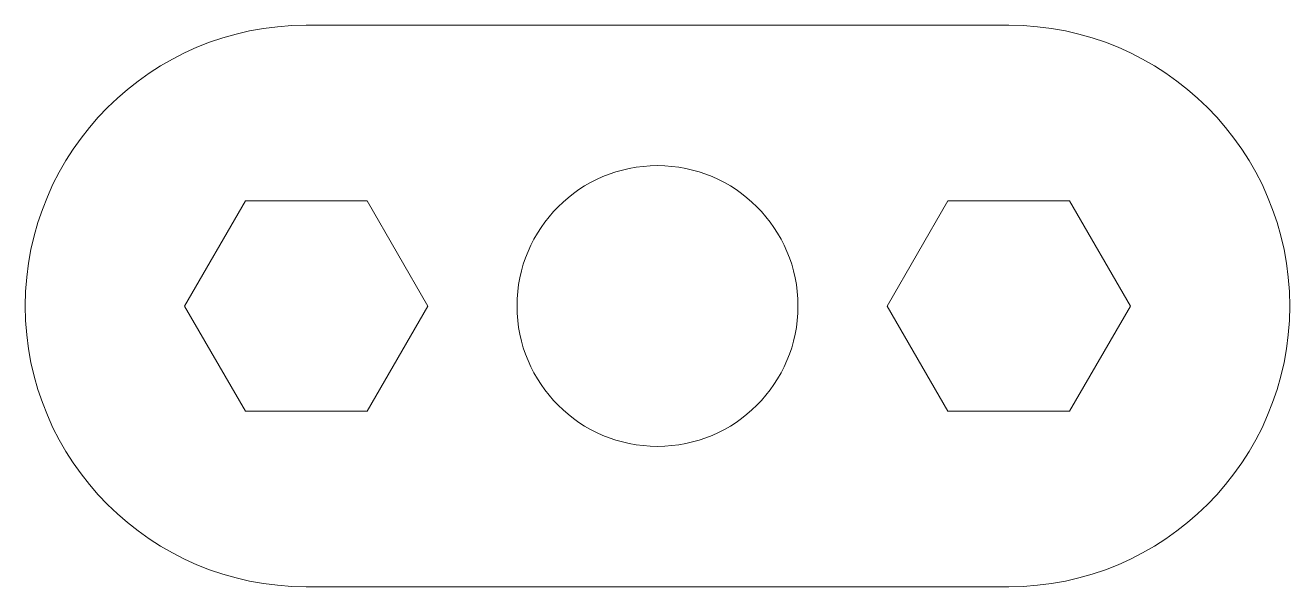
# Model space of a CAD drawing. Extents: x -18 to 18, y -8 to 8.
import ezdxf

# ---------------------------------------------------------------- set-up
doc = ezdxf.new("R2010")
doc.units = 0
doc.layers.get('0').update_dxf_attribs({"linetype": 'CONTINUOUS', "lineweight": 5, "true_color": 0xffffff})

# ---------------------------------------------------------------- blocks, each defined once
blk = doc.blocks.new('PAD014')
at = {"color": 0}
for p, q in [((-10, 8), (10, 8)), ((-11.732, 3), (-13.464, 0)), ((-8.268, 3), (-11.732, 3)), ((-6.536, 0), (-8.268, 3)), ((8.268, 3), (6.536, 0)), ((11.732, 3), (8.268, 3)), ((13.464, 0), (11.732, 3)), ((-13.464, 0), (-11.732, -3)), ((-8.268, -3), (-6.536, 0)), ((6.536, 0), (8.268, -3)), ((11.732, -3), (13.464, 0)), ((-11.732, -3), (-8.268, -3)), ((8.268, -3), (11.732, -3)), ((-10, -8), (10, -8))]:
    blk.add_line(p, q, dxfattribs=at)
blk.add_circle((0, 0), 4, dxfattribs=at)
for centre, start, end in [((-10, 0), 90, -90), ((10, 0), -90, 90)]:
    blk.add_arc(centre, 8, start, end, dxfattribs=at)

msp = doc.modelspace()

# ---------------------------------------------------------------- block references
at = {"color": 0}
msp.add_blockref('PAD014', (0, 0), dxfattribs=at)

doc.saveas('drawing.dxf')
